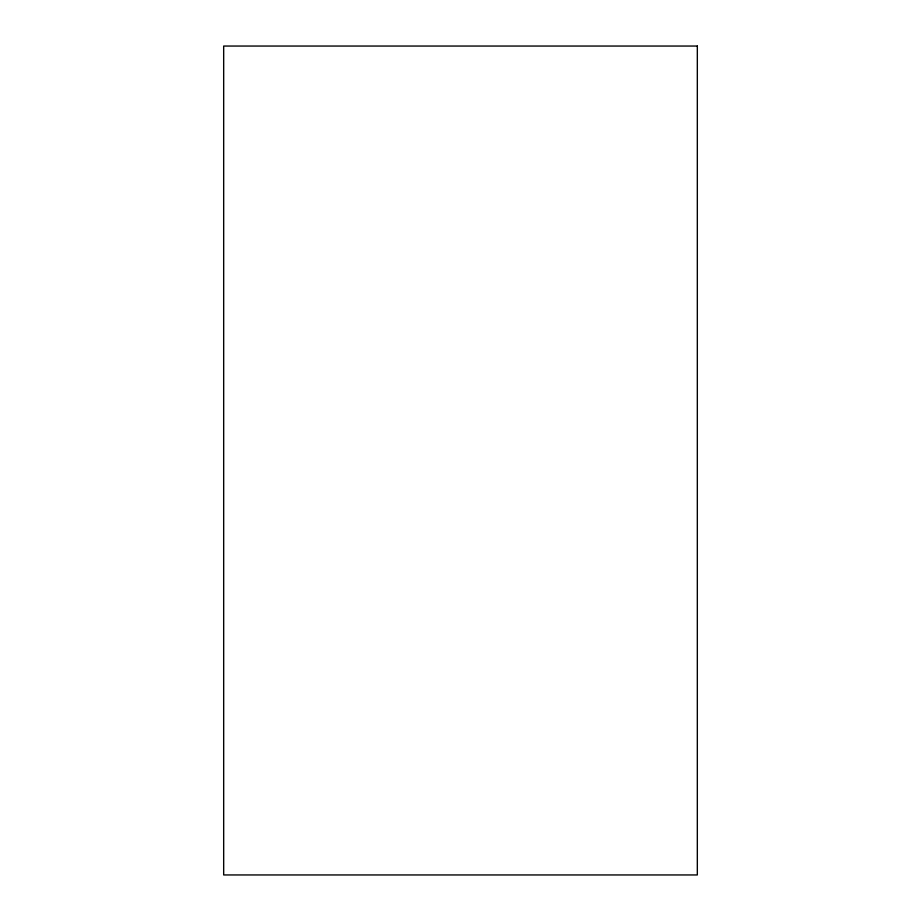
<?xml version="1.0" encoding="UTF-8"?>
<svg xmlns="http://www.w3.org/2000/svg" width="921" height="921" viewBox="0 0 921 921"><rect width="100%" height="100%" fill="white"/><g stroke="black" fill="none" stroke-linecap="round" stroke-linejoin="round"><path stroke-width="1.38" d="M697.324 46.05L223.676 46.05L223.676 874.95L697.324 874.95L697.324 46.05"/></g></svg>
